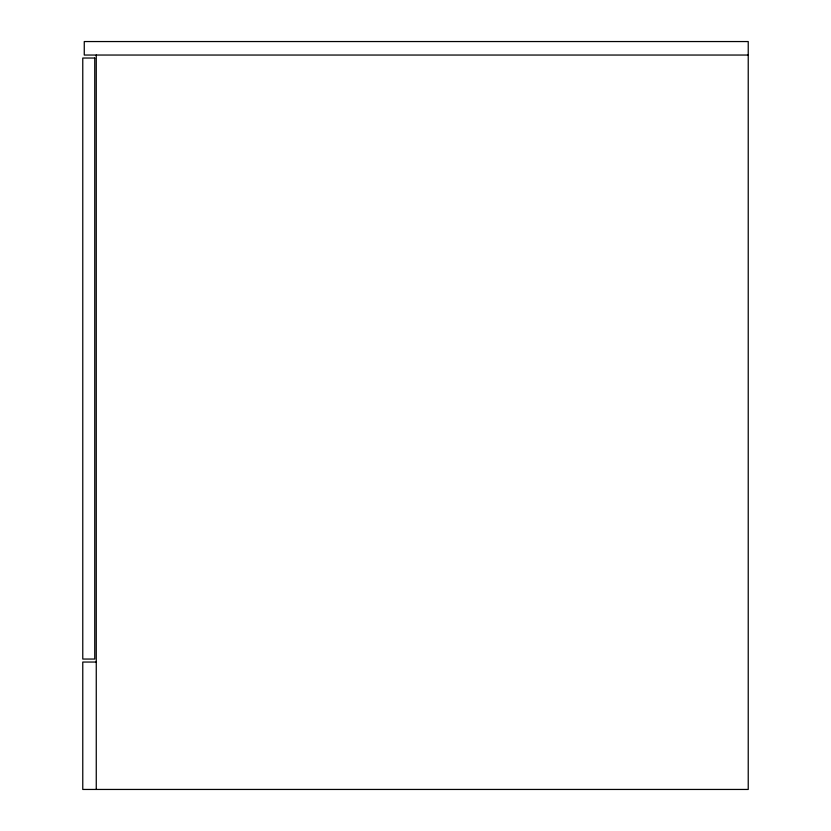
<?xml version="1.0" encoding="UTF-8"?>
<svg xmlns="http://www.w3.org/2000/svg" width="831" height="831" viewBox="0 0 831 831"><rect width="100%" height="100%" fill="white"/><g stroke="black" fill="none" stroke-linecap="round" stroke-linejoin="round"><path stroke-width="1.25" d="M748.232 55.043L84.263 55.043L84.263 41.55L748.232 41.55L748.232 789.45L82.768 789.45L82.768 662.047L96.261 662.047M96.261 55.043L96.261 789.45M94.755 58.035L82.768 58.035L82.768 659.056L94.755 659.056L94.755 58.035"/></g></svg>
